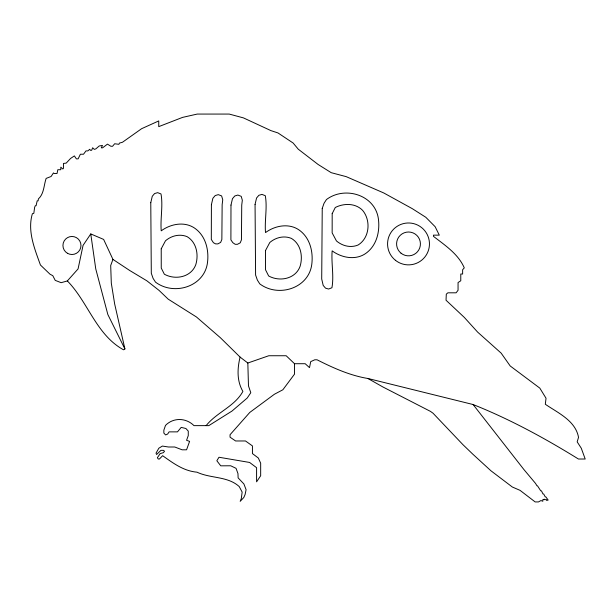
<?xml version="1.0" encoding="UTF-8"?>
<svg xmlns="http://www.w3.org/2000/svg" width="616" height="616" viewBox="0 0 616 616"><rect width="100%" height="100%" fill="white"/><g stroke="black" fill="none" stroke-linecap="round" stroke-linejoin="round"><path stroke-width="0.92" d="M240.086 357.088L247.832 363.017L268.799 355.74L286.171 355.74L294.517 363.71L305.182 363.71L309.502 367.637L310.718 361.63L314.768 359.79L317.048 359.79C333.133 367.921 349.996 375.537 367.929 378.494L473.103 404.527C509.871 419.173 544.813 438.199 578.439 459.02L585.2 459.02L581.265 448.202L577.177 441.872L578.524 437.345C575.513 420.643 557.942 412.913 545.314 404.265L546.03 398.236L539.824 388.126L510.194 365.966L501.162 353.137L477.646 332.116L464.302 317.402L446.03 300.231L446.307 294.148L447.886 292.808L456.117 292.808L458.058 290.275L458.058 282.544L460.776 280.773L460.776 274.02L462.631 274.02L462.631 269.739L464.287 267.868C458.265 253.985 445.029 245.322 433.456 236.344L433.456 235.143L439.293 235.143L435.173 226.75L425.81 217.279L412.297 208.67L383.776 192.97L346.184 176.638L331.208 172.68L318.133 164.487L298.26 149.188L293.124 143.02L277.978 132.941L270.932 130.623L243.451 117.895L229.221 114.068L197.228 114.068L182.544 117.394L158.743 126.634L158.743 120.929L141.626 128.69L122.415 142.296L119.427 143.081L118.911 144.313L114.653 143.751L112.589 146.269L110.88 146.269L107.461 144.121L102.61 147.825L101.286 147.825L102.464 145.422L99.207 145.977L95.873 148.856L94.325 149.395L92.623 147.778L91.676 150.289L90.359 150.289L89.759 149.288L87.811 150.897L85.978 150.897L83.522 154.231L80.373 154.231L78.124 158.866L76.361 158.866L74.374 155.91L70.563 158.458L66.197 163.117L63.448 163.44L63.448 168.391L62.817 168.961L60.799 167.198L60.799 169.716L57.827 169.716L57.042 173.481L54.116 173.481L53.469 172.919L51.105 176.484L46.138 178.401C43.775 185.27 44.129 193.686 38.423 198.899L38.092 200.847L37.183 200.847L36.082 205.698L35.305 205.698L34.627 207.4L33.818 213.329L32.394 213.69C27.181 230.969 34.627 248.787 40.433 265.003L49.981 274.182L52.807 275.691L55.224 280.372L61.153 282.682L67.352 280.935L78.07 268.915L83.075 245.353L90.768 233.934L103.634 239.416L112.936 259.398L129.745 270.516L146.824 280.78L159.074 290.413L168.207 299.16L196.473 316.994L220.382 337.73L240.086 357.088C237.291 368.522 236.721 380.942 242.897 391.422C234.573 406.575 216.532 412.443 206.137 425.633M112.936 259.398L110.695 265.542L111.311 283.198L114.661 303.95L124.917 348.964L123.554 349.811C96.273 334.888 88.142 302.117 67.352 280.935M367.929 378.494L382.759 386.894L430.438 411.373L433.04 413.228L462.932 444.66L472.826 454.192L490.929 470.77L512.335 487.017L520.043 490.351L535.158 501.932L538.461 501.932L540.948 500.554L542.812 501.247L542.812 499.63L544.136 499.63L544.136 499.099L544.49 499.63L546.592 499.63L546.592 500.469L548.163 500.053L545.838 496.889L545.229 496.889L543.666 493.955L542.958 493.955L541.472 490.844L540.74 490.844L537.491 485.816L536.967 485.816L535.573 483.46L523.908 469.546L473.103 404.527M124.917 348.964L107.854 314.553L95.757 268.915L90.768 233.934M294.517 363.71L294.517 374.143L282.86 389.774L274.374 394.271L249.78 412.435L230.045 434.734L230.045 437.175L235.605 440.971L245.491 440.971L252.437 445.915L252.437 453.584L258.327 458.019L260.668 463.193L260.668 475.752L256.587 481.843L256.587 467.69L249.611 462.454L218.988 457.249L216.847 460.745L220.744 465.827L230.715 465.781L236.044 468.337L237.961 473.565L238.123 477.87L243.905 483.968L246.092 489.697L245.099 494.54L243.805 497.497L240.186 501.339L241.318 498.467L242.142 492.092L239.254 486.602C227.681 476.006 210.587 478.64 197.005 472.179C183.576 471.017 173.173 463.17 162.639 455.701L159.413 459.02L158.281 459.02L157.365 457.727L160.137 453.63L163.409 452.645L164.534 451.243L163.409 450.342L160.953 450.342L156.595 454.5L156.033 453.13L158.851 448.194L162.393 446.076L168.491 447L174.751 447L182.144 449.811L186.571 449.811L189.597 441.379L186.571 440.294L188.265 435.597L188.265 431.1L185.909 428.505L181.204 427.381L177.477 431.87L169.1 431.87L167.675 434.018L165.619 434.95L163.856 433.087L163.856 430.13L165.496 425.417C173.404 417.302 186.078 417.733 193.986 425.633L208.785 425.633L232.024 411.041L247.247 397.998L250.789 392.715L248.471 385.862L247.832 363.017M150.774 202.695L151.305 273.296L153.099 278.394L155.509 282.136C173.92 296.026 204.281 286.802 207.469 262.762C209.04 250.735 206.075 237.26 196.25 229.345C186.017 220.944 171.279 223.446 161.223 230.838C160.206 218.611 163.186 205.86 160.999 193.948L157.657 192.654L154.585 193.563L152.26 196.281L150.774 202.695M211.404 204.681L211.311 239.455L213.429 242.712L215.631 243.89L217.864 243.89L220.644 242.411L221.852 239.455L222.145 204.681L222.746 199.807L221.629 195.934L218.287 194.648L215.215 195.549L212.882 198.267L211.404 204.681M230.985 205.09L230.9 239.87L232.863 242.712L235.212 244.306L237.453 244.306L240.232 242.82L241.434 239.87L241.734 205.09L242.327 200.223L241.218 196.35L237.876 195.056L234.804 195.965L232.471 198.683L230.985 205.09M255.062 204.435L255.594 275.036L257.388 280.134L259.79 283.884C278.209 297.767 308.57 288.542 311.758 264.51C313.328 252.483 310.364 239.008 300.539 231.085C290.305 222.684 275.568 225.186 265.511 232.579C264.495 220.351 267.475 207.6 265.288 195.688L261.946 194.402L258.874 195.303L256.541 198.021L255.062 204.435M332.186 213.629L332.155 232.894L336.452 240.941C342.388 246.007 350.658 248.094 358.042 245.037C369.685 237.961 371.048 220.428 362.616 210.364C355.501 203.049 343.951 203.088 335.289 207.484L332.186 213.629M161.223 248.802L161.253 268.068L164.349 274.212C175.314 280.319 191.283 277.262 195.826 264.534C198.783 254.585 196.581 242.296 187.11 236.66C179.726 233.603 171.448 235.689 165.511 240.756L161.223 248.802M265.511 250.543L265.542 269.808L268.638 275.953C279.602 282.066 295.572 279.002 300.115 266.274C303.072 256.333 300.87 244.036 291.399 238.4C284.014 235.343 275.737 237.43 269.8 242.496L265.511 250.543M322.237 208.4L321.706 279.002L323.192 285.416L325.517 288.134L328.59 289.035L331.932 287.749C334.126 275.837 331.139 263.086 332.155 250.858C342.211 258.25 356.949 260.753 367.182 252.352C377.007 244.429 379.972 230.962 378.401 218.926C375.213 194.895 344.852 185.67 326.442 199.553L324.031 203.303L322.237 208.4M67.452 253.291A9.009 9.009 0 0 0 80.973 245.484A9.009 9.009 0 0 0 67.452 237.676A9.009 9.009 0 0 0 67.452 253.291M395.395 260.26A20.952 20.952 0 0 0 429.213 247.116A20.952 20.952 0 0 0 400.916 224.401A20.952 20.952 0 0 0 395.395 260.26M401.047 253.215A11.912 11.912 0 0 0 420.281 245.738A11.912 11.912 0 0 0 404.188 232.817A11.912 11.912 0 0 0 401.047 253.215"/></g></svg>
